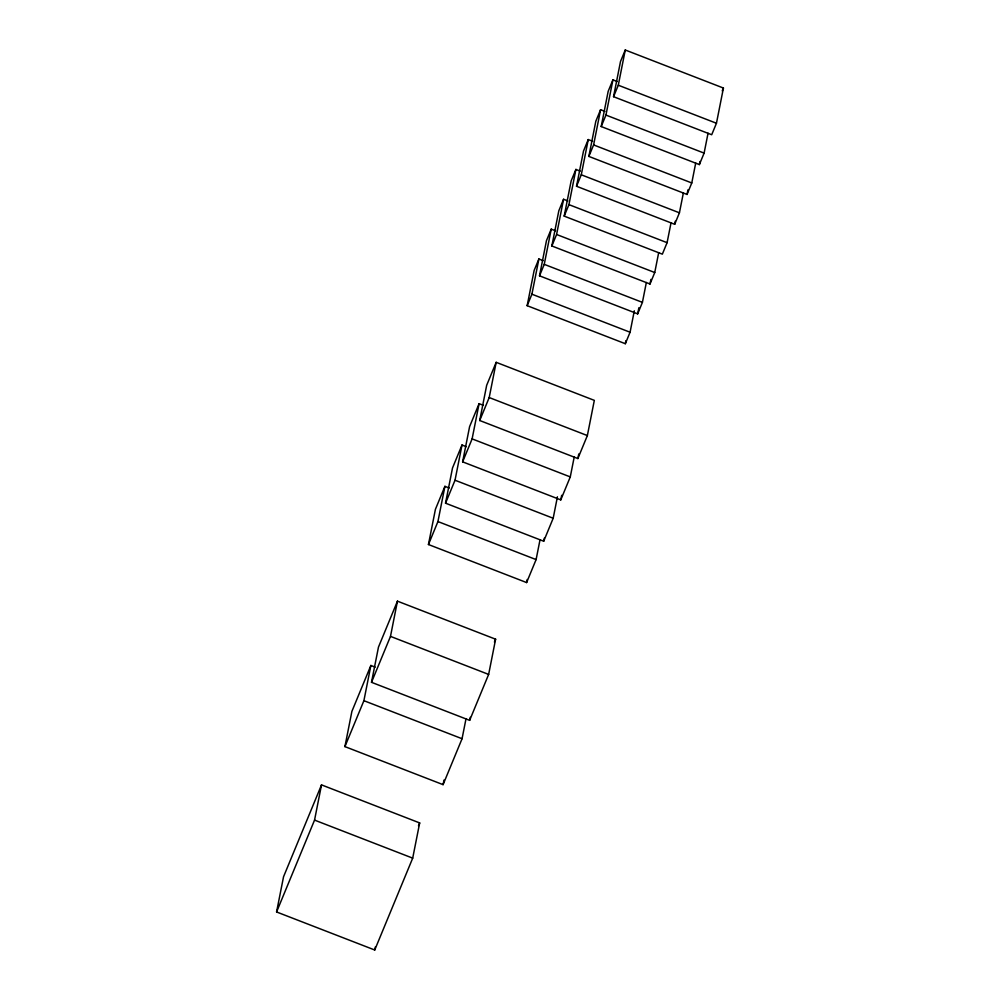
<?xml version="1.0" encoding="UTF-8"?>
<svg xmlns="http://www.w3.org/2000/svg" width="1000" height="1000" viewBox="0 0 1000 1000"><rect width="100%" height="100%" fill="white"/><g stroke="black" fill="none" stroke-linecap="round" stroke-linejoin="round"><path stroke-width="1.5" d="M276.575 911.963L283.55 876.75L321.512 784.887L419.675 822.925L412.7 858.138L374.738 950L276.575 911.963L314.55 820.1L321.512 784.887M466 718.812L462.062 738.725L443.075 784.65L344.925 746.612L351.887 711.4L370.875 665.462L375.213 667.15M344.925 746.612L363.9 700.688L370.875 665.462M371.5 682.312L378.475 647.1L397.45 601.163L495.613 639.2L488.638 674.412L469.65 720.35L371.5 682.312L390.487 636.388L397.45 601.163M540.037 539.688L536.1 559.587L526.613 582.562L428.45 544.525L435.425 509.3L444.913 486.337L449.25 488.013M428.45 544.525L437.938 521.562L444.913 486.337M557.425 496.812L553.188 518.25L543.7 541.225L445.538 503.188L452.512 467.962L462 445L466.337 446.675M445.538 503.188L455.025 480.225L462 445M574.212 457.013L570.275 476.912L560.775 499.888L462.625 461.85L469.6 426.625L479.087 403.663L483.413 405.337M462.625 461.85L472.113 438.888L479.087 403.663M374.738 950L375.337 946.938M479.712 420.513L486.675 385.288L496.175 362.325L594.325 400.363L587.362 435.575L577.863 458.55L479.712 420.513L489.2 397.55L496.175 362.325M634.312 310.8L630.075 332.238L625.325 343.713L527.163 305.688L534.138 270.462L538.888 258.988L543.212 260.663M527.163 305.688L531.912 294.2L538.888 258.988M646.35 282.475L642.412 302.375L637.663 313.863L539.513 275.825L546.475 240.613L551.225 229.125L555.562 230.812M539.513 275.825L544.25 264.35L551.225 229.125M443.075 784.65L443.988 780.062M658.688 252.625L654.75 272.525L650 284.012L551.85 245.975L558.825 210.763L563.562 199.275L567.9 200.95M551.85 245.975L556.587 234.488L563.562 199.275M671.038 222.763L667.087 242.675L662.35 254.15L564.188 216.125L571.163 180.9L575.9 169.425L580.237 171.1M564.188 216.125L568.938 204.638L575.9 169.425M469.65 720.35L470.262 717.288M683.375 192.913L679.425 212.812L674.688 224.3L576.525 186.262L583.5 151.05L588.25 139.562L592.575 141.237M576.525 186.262L581.275 174.788L588.25 139.562M695.713 163.05L691.775 182.963L687.025 194.45L588.862 156.412L595.837 121.188L600.588 109.712L604.913 111.388M588.862 156.412L593.612 144.925L600.588 109.712M708.05 133.2L704.112 153.112L699.362 164.587L601.2 126.55L608.175 91.337L612.925 79.85L617.25 81.538M601.2 126.55L605.95 115.075L612.925 79.85M613.55 96.7L620.513 61.487L625.262 50L723.425 88.038L716.45 123.25L711.7 134.738L613.55 96.7L618.288 85.213L625.262 50M526.613 582.562L527.212 579.5M543.7 541.225L544.3 538.162M560.775 499.888L561.688 495.288M577.863 458.55L578.775 453.95M625.325 343.713L625.938 340.65M637.663 313.863L638.875 307.738M650 284.012L650.913 279.413M674.688 224.3L675.288 221.238M687.025 194.45L687.938 189.85M699.362 164.587L699.975 161.525M418.488 825.788L419.675 822.925M494.425 642.075L495.613 639.2M722.237 90.9L723.425 88.038M618.288 85.213L716.45 123.25M605.95 115.075L704.112 153.112M593.612 144.925L691.775 182.963M581.275 174.788L679.425 212.812M568.938 204.638L667.087 242.675M556.587 234.488L654.75 272.525M544.25 264.35L642.412 302.375M531.912 294.2L630.075 332.238M489.2 397.55L587.362 435.575M472.113 438.888L570.275 476.912M455.025 480.225L553.188 518.25M437.938 521.562L536.1 559.587M390.487 636.388L488.638 674.412M363.9 700.688L462.062 738.725M314.55 820.1L412.7 858.138"/></g></svg>
